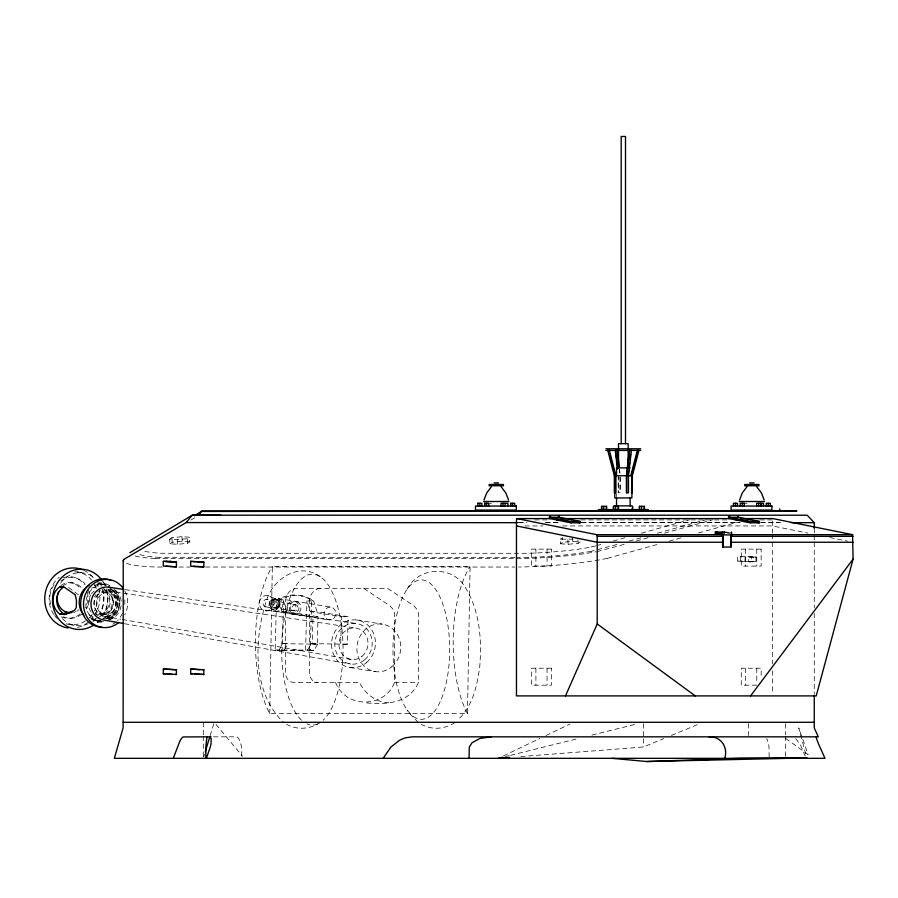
<?xml version="1.0" encoding="UTF-8"?>
<svg xmlns="http://www.w3.org/2000/svg" width="898" height="898" viewBox="0 0 898 898"><rect width="100%" height="100%" fill="white"/><g stroke="black" fill="none" stroke-linecap="round" stroke-linejoin="round"><path stroke-width="0.67" stroke-dasharray="4.49 3.37" d="M748.73 557.029L751.345 557.187L751.278 561.924L748.663 561.766L748.73 557.029L753.332 557.007L753.276 561.744L737.707 561.104L737.763 556.367L746.586 556.468M740.423 561.261L740.48 556.536L737.763 556.367M745.026 561.25L745.093 556.513L740.48 556.536M748.663 561.766L755.981 561.766L756.037 557.029L745.093 556.513M269.726 713.629L272.341 566.492L470.081 566.492L467.465 713.629L269.726 713.629A89.935 36.582 -90 0 1 272.341 566.492M278.672 650.635L282.937 643.664L287.977 643.664L283.712 650.635L275.17 650.062L276.517 600.549A35.83 32.665 -80.7 0 1 311.628 600.549L313.593 600.863L317.039 611.65L348.121 616.724L347.38 644.225L340.712 644.225L341.453 616.724L310.371 611.65L306.925 600.863L313.593 600.863A35.83 32.665 -80.7 0 0 278.47 600.863L276.517 600.549M283.712 650.635L282.174 650.388L283.51 600.863L278.47 600.863L281.916 611.65L312.998 616.724L318.038 616.724L317.297 644.225L312.257 644.225L312.998 616.724M307.127 650.635L311.393 643.664L318.049 643.664L313.795 650.635L305.589 650.388L306.925 600.863M313.795 650.635L310.293 650.062L311.628 600.549M203.689 756.992L204.497 754.32M210.166 735.642L214.218 722.295M107.85 589.402C114.36 596.564 114.259 609.652 104.931 614.546L100.138 614.086L102.361 609.147L103.798 602.681L104.011 595.935L102.978 589.851M100.138 614.086L104.247 614.086C107.625 606.846 108.49 598.371 106.806 590.558M407.153 589.234C418.21 566.806 451.638 565.055 464.693 586.495C479.824 610.124 481.945 639.443 479.734 666.72C477.085 685.758 472.752 706.849 457.542 719.994M363.813 588.437L390.125 605.903L393.403 609.764A11.45 10.462 -90 0 1 394.592 615.13L394.604 682.334C384.748 708.623 345.382 708.623 335.526 682.334M388.957 702.73C376.06 702.663 364.914 693.57 359.425 682.334L293.175 682.334C288.505 682.267 285.508 677.373 285.62 673.073L285.62 601.649C285.463 595.509 289.74 588.527 296.396 588.437L387.712 588.437L414.023 605.903L417.301 609.764A11.45 10.462 90 0 1 418.49 615.13L418.502 682.334C409.443 703.74 385.085 705.02 365.059 702.73M100.699 614.546C110.746 610.348 111.958 596.508 104.134 589.649M101.755 619.519L96.311 623.178A30.184 27.512 -80.7 0 0 99.083 620.563M102.843 618.789L106.121 616.6M169.61 539.193L171.933 537.689L181.935 536.69L189.613 537.195L189.882 541.797L187.559 543.301L177.557 544.3L169.879 543.795L169.61 539.193L177.276 539.687L187.278 538.688L189.613 537.195M169.879 543.795L172.214 542.302L182.215 541.303L189.882 541.797M560.184 539.193L562.518 537.689L562.788 542.302L560.464 543.795L560.184 539.193L572.857 539.182M560.464 543.795L568.131 544.3L578.132 543.301L580.467 541.797L572.789 541.303L562.788 542.302M108.422 619.497C118.166 613.884 120.736 599.628 114.495 590.491M320.294 722.497C310.214 729.142 297.474 730.377 286.709 724.372M455.028 722.497C444.937 729.142 432.196 730.377 421.443 724.372M92.977 620.844L96.569 618.688M97.77 617.981L101.362 615.826A15.008 13.683 -80.7 0 0 110.162 601.963A15.008 13.683 -80.7 0 0 102.024 588.156M190.859 520.088L195.596 517.282M503.43 755.925L539.799 738.504M546.063 735.507L569.882 724.091M273.553 599.37L275.057 598.73M520.739 756.576L643.484 746.99L663.802 738.583M671.423 735.428L699.362 723.867M595.621 545.917L589.11 547.421M596.968 545.546L601.009 544.424M613.121 541.045L625.244 537.678M641.397 533.176L689.866 519.695M616.948 544.469L591.221 551.305M629.094 541.09L641.251 537.711M657.448 533.21L706.041 519.684M624.144 544.379L597.552 551.484M636.255 541.011L648.367 537.644M664.52 533.154L712.967 519.673M607.295 558.376L656.921 544.57M668.999 541.213L681.066 537.857M698.498 532.997L736.057 522.557L740.221 522.569M505.192 756.644L509.267 755.633M510.614 755.297L578.413 738.459M591.962 735.092L636.704 723.979M266.751 610.876L274.305 609.91M756.037 557.029L751.345 557.187M101.755 622.146L96.861 622.179L93.459 621.18M320.294 588.437C313.638 588.527 309.361 595.509 309.518 601.649L309.518 673.073C309.406 677.373 312.403 682.267 317.073 682.334M528.17 557.389L516.384 557.535M737.707 561.104L755.981 561.766M97.803 582.925C102.159 582.533 106.783 583.363 110.23 586.214M489.432 503.262L491.487 503.262M745.014 503.262L747.069 503.262M534.658 519.908L547.241 519.908M580.793 519.908L727.616 519.908M759.775 519.908L772.359 519.908M518.629 522.557L527.047 522.557M545.288 522.557L560.711 522.557M581.758 522.557L736.057 522.557M518.561 522.681L526.329 522.681M545.962 522.681L559.982 522.681M581.017 522.681L739.481 522.681M760.516 522.681L783 522.681M524.87 525.936L543.043 525.936M562.619 525.936L772.359 525.936L807.942 533.12M514.981 557.535L159.889 557.377M162.1 567.042L156.51 567.042A76.925 10.215 -3.4 0 1 124.452 562.271M178.893 567.042L190.084 567.042M205.485 567.042L514.689 567.042M281.916 611.65L286.956 611.65L318.038 616.724M310.371 611.65L317.039 611.65M341.453 616.724L348.121 616.724M275.17 650.062L310.293 650.062M282.174 650.388L305.589 650.388M394.604 682.334L418.502 682.334M756.778 685.185L741.277 685.185L741.277 668.202L761.145 668.202L761.145 677.35M213.522 736.831L236.241 736.831A13.313 4.928 -90 0 1 240.148 742.04L240.619 743.488A13.043 7.801 90 0 1 241.719 750.133L241.708 756.958M761.021 522.625L779.06 522.681M311.393 643.664L347.38 644.225M282.937 643.664L317.297 644.225M155.141 558.444L526.509 558.466A77.486 10.293 -3.4 0 0 596.238 551.731M265.696 606.891L294.454 610.966M125.136 589.616L356.416 623.493M107.985 590.862L355.754 628.039M300.347 595.599L302.312 595.924M278.133 598.495A6.499 5.927 -80.7 0 1 281.209 609.102A6.499 5.927 -80.7 0 1 271.162 606.981A6.499 5.927 -80.7 0 1 278.133 598.495L331.182 607.16A6.499 5.927 -80.7 0 1 334.258 617.768A6.499 5.927 -80.7 0 1 324.223 615.646A6.499 5.927 -80.7 0 1 331.182 607.16M275.192 599.011A5.523 5.029 -80.7 0 1 277.808 608.025A5.523 5.029 -80.7 0 1 269.277 606.217A5.523 5.029 -80.7 0 1 275.192 599.011L276.157 599.168A5.523 5.029 -80.7 0 1 278.773 608.182A5.523 5.029 -80.7 0 1 270.242 606.375A5.523 5.029 -80.7 0 1 276.157 599.168M295.723 604.713A3.188 2.907 -80.7 0 0 292.299 608.878A3.188 2.907 -80.7 0 0 297.238 609.922A3.188 2.907 -80.7 0 0 295.723 604.713L267.222 599.437A3.805 3.469 -80.7 0 0 263.136 604.41A3.805 3.469 -80.7 0 0 269.018 605.656A3.805 3.469 -80.7 0 0 267.222 599.437M77.217 571.947L83.278 572.935M356.921 620.002L382.267 624.144M272.992 609.832L273.957 609.989M275.54 611.224L328.589 619.889M101.642 584.082L98.802 583.621A18.532 16.894 -80.7 0 1 103.046 584.856M103.057 584.317L105.414 584.699M71.032 582.656L73.075 582.982M105.268 592.433L107.917 592.871M102.159 613.963L104.808 614.389M96.344 620.765L93.515 620.305A18.532 16.894 -80.7 0 0 97.927 620.294M97.759 621.001L100.116 621.382M350.063 667.506L375.409 671.637M69.629 624.559L75.679 625.547M104.314 616.32L120.86 619.216M122.24 619.463L351.219 659.469M124.463 623.695L350.568 664.015M829.842 537.543L847.622 541.135M269.737 596.216L276.427 599.471M320.294 576.707C299.73 561.519 273.059 578.514 266.56 600.313C253.954 638.781 251.867 692.65 283.712 722.497M104.247 614.086L104.931 614.546M68.618 587.449L78.53 594.88M785.683 738.448L808.133 754.589L798.76 727.885L806.404 756.599M271.645 608.743L272.812 609.764M418.434 722.497L408.77 712.709L407.153 709.97M795.763 738.616L800.533 745.048L805.18 755.981M101.654 585.967L99.128 583.027A26.581 24.224 -80.7 0 1 101.115 586.506M102.495 586.955L107.547 592.848M215.991 724.405L242.494 756.206M102.417 580.916L105.728 585.249M283.51 600.863L286.956 611.65M619.53 469.07L619.99 473.089M619.149 469.07L619.609 473.089M577.93 539.844L578.132 543.301M572.587 537.846L572.789 541.303M567.85 539.687L568.131 544.3M187.278 538.688L187.559 543.301M181.935 536.69L182.215 541.303M177.276 539.687L177.557 544.3M171.933 537.689L172.214 542.302M814.25 528.26L814.25 533.839M814.25 535.242L814.25 540.821M814.25 542.224L814.25 607.823M814.25 613.413L814.25 694.367M785.671 723.676L785.671 734.766M785.671 736.147L785.671 756.935M772.359 521.109L772.359 532.907M772.359 534.299L772.359 663.858M772.359 670.828L772.359 693.11M769.115 756.958L769.115 750.133A13.302 4.928 90 0 0 766.656 738.616M756.778 549.116L756.778 566.088M756.778 668.202L756.778 683.883M748.629 723.608L748.629 735.518M745.632 549.116L745.632 566.088M745.632 668.202L745.632 685.185M643.484 723.665L643.484 737.381M643.484 738.751L643.484 746.99M620.305 477.062L620.305 492.766L618.217 492.766L618.217 477.062M619.923 477.062L619.923 492.766M618.599 475.76L618.599 492.766M616.544 493.799L616.544 496.56M547.05 549.116L547.05 566.088M547.05 668.202L547.05 685.185M535.904 549.116L535.904 566.088M535.904 668.202L535.904 685.185M203.285 722.295L203.285 734.766M203.285 736.147L203.285 756.935M607.149 558.365A84.58 11.236 -3.4 0 1 518.73 567.053M155.085 558.455A69.831 9.283 -3.4 0 1 134.094 555.716M159.844 557.389A62.332 8.284 -3.4 0 1 138.27 553.696M591.153 551.293A69.988 9.294 -3.4 0 1 528.147 557.4M589.054 547.421A67.215 8.935 -3.4 0 1 528.529 553.28L161.416 553.269A59.571 7.914 -3.4 0 1 141.884 550.362M317.69 723.923A75.466 30.7 90 0 1 307.015 723.923M301.548 720.241A75.466 30.7 90 0 1 287.798 604.32A75.466 30.7 90 0 1 336.907 604.32A75.466 30.7 90 0 1 323.157 720.241M291.771 610.382A3.188 2.907 -80.7 0 1 291.356 605.05A3.188 2.907 -80.7 0 1 295.97 606.745A3.188 2.907 -80.7 0 1 292.49 610.651M467.465 713.629A89.935 36.582 -90 0 1 470.081 566.492M115.685 590.435A16.579 15.12 -80.7 0 1 121.219 601.379M121.118 605.701A16.579 15.12 -80.7 0 1 109.04 619.732M109.657 587.719A18.532 16.894 -80.7 0 1 107.075 618.408M100.767 620.754A18.532 16.894 -80.7 0 1 92.112 619.541M97.22 584.104A18.532 16.894 -80.7 0 1 105.885 585.316M109.859 590.66A18.532 16.894 -80.7 0 1 103.248 618.52M63.219 577.807A20.89 19.038 -80.7 0 1 84.333 584.766M87.443 592.051A20.89 19.038 -80.7 0 1 85.164 607.867M80.113 613.996A20.89 19.038 -80.7 0 1 61.131 616.791M50.658 604.287A20.89 19.038 -80.7 0 1 54.048 584.879M60.817 585.653A15.008 13.683 -80.7 0 1 79.989 588.347M62.86 585.99A15.008 13.683 -80.7 0 1 82.021 588.684M78.99 609.697A15.008 13.683 -80.7 0 1 76.936 611.111M75.847 611.661A15.008 13.683 -80.7 0 1 73.546 612.458M60.929 580.894A20.486 18.678 -80.7 0 1 85.321 584.317M88.408 589.952A20.486 18.678 -80.7 0 1 86.219 609.147M81.931 614.019A20.486 18.678 -80.7 0 1 63.309 616.758M93.134 616.645A15.008 13.683 -80.7 0 1 87.813 613.929M91.529 588.19A15.008 13.683 -80.7 0 1 97.411 587.045M109.623 589.223A14.772 13.47 -80.7 0 1 119.591 606.139A14.772 13.47 -80.7 0 1 104.247 618.251L103.495 618.127A14.772 13.47 -80.7 0 0 118.547 607.273A14.772 13.47 -80.7 0 0 111.094 589.863M97.871 615.355A14.772 13.47 -80.7 0 1 95.435 612.638M94.548 596.867A14.772 13.47 -80.7 0 1 95.873 594.701M98.421 591.962A14.772 13.47 -80.7 0 1 100.441 590.57M114.259 589.088A18.532 16.894 -80.7 0 1 109.859 619.609M103.438 621.495A18.532 16.894 -80.7 0 1 86.129 600.1A18.532 16.894 -80.7 0 1 109.657 585.934M112.688 589.537A18.532 16.894 -80.7 0 1 108.49 618.643M101.081 621.102A18.532 16.894 -80.7 0 1 89.744 617.364M94.335 585.597A18.532 16.894 -80.7 0 1 107.289 585.552M107.749 589.088A15.008 13.683 -80.7 0 1 115.719 604.848A15.008 13.683 -80.7 0 1 103.607 617.79M91.068 612.099A15.008 13.683 -80.7 0 1 90.799 594.936M91.506 593.87A15.008 13.683 -80.7 0 1 94.11 591.097M97.107 615.231A14.772 13.47 -80.7 0 1 95.413 613.502M83.559 570.208A30.184 27.512 -80.7 0 1 93.931 578.638M97.141 584.082A30.184 27.512 -80.7 0 1 98.095 586.45M98.859 588.908A30.184 27.512 -80.7 0 1 95.21 614.176M93.01 617.353A30.184 27.512 -80.7 0 1 91.338 619.294M88.554 621.91A30.184 27.512 -80.7 0 1 77.598 627.455M124.743 599.808A24.179 22.035 -80.7 0 1 124.586 606.105M122.454 613.345A24.179 22.035 -80.7 0 1 117.548 620.484M115.752 622.134A24.179 22.035 -80.7 0 1 112.8 624.2M103.09 581.971A30.184 27.512 -80.7 0 1 101.541 617.6M124.732 590.828A24.179 22.035 -80.7 0 1 124.743 614.939M74.691 571.734A26.581 24.224 -80.7 0 1 91.473 579.928M94.458 584.317A26.581 24.224 -80.7 0 1 97.186 591.973M97.579 594.701A26.581 24.224 -80.7 0 1 94.458 610.82M92.303 614.322A26.581 24.224 -80.7 0 1 87.701 619.238M85.579 620.81A26.581 24.224 -80.7 0 1 64.712 623.279M57.18 618.475A26.581 24.224 -80.7 0 1 54.542 615.534M53.779 614.468A26.581 24.224 -80.7 0 1 59.145 577.268M60.593 583.172A26.581 24.224 -80.7 0 1 94.761 578.144M102.148 589.009A26.581 24.224 -80.7 0 1 98.353 615.31M95.727 618.419A26.581 24.224 -80.7 0 1 93.751 620.226M88.184 623.706A26.581 24.224 -80.7 0 1 60.593 616.522M551.417 549.116L531.549 549.116L531.549 566.088L551.417 566.088L551.417 549.116M761.145 549.116L741.277 549.116L741.277 566.088L761.145 566.088L761.145 549.116M551.417 668.202L531.549 668.202L531.549 685.185L551.417 685.185L551.417 668.202M441.378 698.891A69.707 28.354 -90 0 0 428.672 582.274A69.707 28.354 -90 0 0 393.941 667.652A69.707 28.354 -90 0 0 441.378 698.891M391.73 666.832A23.999 21.878 -80.7 0 0 387.756 625.738A23.999 21.878 -80.7 0 0 357.022 651.095A23.999 21.878 -80.7 0 0 391.73 666.832M366.384 662.702A23.999 21.878 -80.7 0 0 362.41 621.596A23.999 21.878 -80.7 0 0 331.676 646.953A23.999 21.878 -80.7 0 0 366.384 662.702M364.487 659.918A20.474 18.667 -80.7 0 0 361.097 624.851A20.474 18.667 -80.7 0 0 334.887 646.493A20.474 18.667 -80.7 0 0 364.487 659.918M299.461 612.088A6.499 5.927 -80.7 0 0 296.385 601.469A6.499 5.927 -80.7 0 0 289.414 609.966A6.499 5.927 -80.7 0 0 299.461 612.088M297.496 611.763A6.499 5.927 -80.7 0 0 294.421 601.155A6.499 5.927 -80.7 0 0 287.461 609.641A6.499 5.927 -80.7 0 0 297.496 611.763M271.667 608.227A7.745 7.061 -80.7 0 0 268.008 595.576A7.745 7.061 -80.7 0 0 259.702 605.69A7.745 7.061 -80.7 0 0 271.667 608.227M278.986 606.947A3.188 2.907 -80.7 0 0 277.471 601.739A3.188 2.907 -80.7 0 0 274.047 605.903A3.188 2.907 -80.7 0 0 278.986 606.947M362.017 656.292A15.883 14.469 -80.7 0 0 359.391 629.094A15.883 14.469 -80.7 0 0 339.062 645.875A15.883 14.469 -80.7 0 0 362.017 656.292M113.058 613.749A12.864 11.719 -80.7 0 0 110.925 591.726A12.864 11.719 -80.7 0 0 94.458 605.308A12.864 11.719 -80.7 0 0 113.058 613.749M109.556 611.785A10.877 9.912 -80.7 0 0 107.76 593.163A10.877 9.912 -80.7 0 0 93.83 604.646A10.877 9.912 -80.7 0 0 109.556 611.785M112.205 612.212A10.877 9.912 -80.7 0 0 110.398 593.589A10.877 9.912 -80.7 0 0 96.479 605.084A10.877 9.912 -80.7 0 0 112.205 612.212M276.528 606.543A3.188 2.907 -80.7 0 0 275.012 601.334A3.188 2.907 -80.7 0 0 271.589 605.499A3.188 2.907 -80.7 0 0 276.528 606.543M277.662 606.734A3.188 2.907 -80.7 0 0 276.146 601.514A3.188 2.907 -80.7 0 0 272.723 605.69A3.188 2.907 -80.7 0 0 277.662 606.734"/><path stroke-width="1.35" d="M744.97 511.456L744.97 510.401M123.228 560.532L123.127 727.885L114.349 758.327L824.993 758.327L818.617 744.139A16.007 0.831 66.4 0 1 816.776 739.279L816.17 736.831M166.197 561.284L163.335 561.385L163.268 566.11L176.401 566.851L176.457 562.114L166.085 561.43L171.316 561.463L170.036 561.295M172.562 674.465L163.268 673.758L163.335 669.021L176.457 669.762L176.401 674.488L167.331 673.971M190.735 561.385L190.668 566.11L195.147 566.683L203.801 566.851L203.857 562.114L190.735 561.385L203.857 562.114M190.668 673.758L190.735 669.021L203.857 669.762L203.801 674.488L190.668 673.758L192.576 673.691M722.811 534.916L715.336 533.412L715.369 532.02L724.316 532.02L729.58 533.075M722.856 534.927L722.452 532.087L721.947 533.345L715.369 532.02M724.282 533.412L724.316 532.02M731.174 534.916L731.174 547.039L722.598 547.039L722.598 534.916L731.803 534.927L731.522 532.155L730.916 532.997M571.094 522.827L571.139 521.435L550.272 517.27L549.845 515.822L549.419 516.417L549.295 518.483L571.094 522.827L580.041 522.827L580.086 521.435L559.218 517.27L550.272 517.27M750.313 522.827L750.358 521.435L729.502 517.27L729.064 515.822L728.637 516.417L728.514 518.483L750.313 522.827L759.259 522.827L759.304 521.435L738.437 517.27L729.502 517.27M558.275 517.091L558.792 515.822L559.218 517.27M629.7 450.358L626.759 475.76L626.759 492.766M628.084 475.76L628.701 470.406M629.015 467.735L629.633 462.391M629.947 459.72L630.564 454.366M630.744 475.76L637.344 450.358L638.949 450.358L632.349 475.76L632.349 492.766L631.496 492.766M638.096 450.358L631.496 475.76L633.674 467.735M634.37 465.063L636.457 457.048M483.977 500.006L486.738 492.879L491.374 486.806M739.559 500.006L742.332 492.879L746.956 486.806M740.693 518.584L772.852 518.584L852.572 534.68L853.1 559.084L816.215 695.905L516.473 695.905L516.473 519.908L516.967 518.584L550.53 518.584M205.305 751.648L209.762 736.966M129.817 552.73L192.239 515.183L220.751 515.216M173.258 758.327L180.038 740.727A12.392 2.806 -69.8 0 1 183.17 736.944L211.008 736.831M206.349 758.327L209.863 748.393A15.356 4.737 -67.5 0 0 211.064 743.488L211.187 738.616L209.627 736.831M565.471 695.905L597.215 623.964L597.215 536.319L596.687 534.68L516.967 518.584M737.662 516.159L738.437 517.27M199.154 515.183L201.478 510.996L796.997 510.996L201.478 511.456L194.249 515.733M383.165 758.327L390.832 747.125L399.498 740.3A27.715 23.225 -38.5 0 1 405.975 737.741L412.339 736.831L818.303 736.831L814.25 727.885L814.25 695.77M750.582 695.905L853.1 559.084M123.531 559.6L186.178 522.557L192.239 515.183L807.212 515.216L814.25 522.681L814.25 528.26M59.695 586.989C50.524 593.196 51.085 607.766 59.818 614.086L64.779 614.546L74.657 610.281L76.274 607.564L76.487 600.661L75.23 594.779L64.645 587.449L59.695 586.989L63.792 586.989C54.026 592.927 54.699 607.946 63.938 614.086L66.497 614.333M806.09 758.327L806.752 757.912L740.839 758.327L646.886 761.526L611.942 758.327M502.487 757.317L498.412 758.327L509.57 757.452M163.268 673.758L166.13 673.657M646.886 761.526L806.752 757.912M491.352 736.831L480.026 738.425L472 742.747L469.25 747.125L469.07 758.327M605.925 448.787L640.768 448.787M605.925 450.414L640.768 450.414M628.454 467.892L616.544 467.892L616.544 475.805M629.015 467.892L630.149 467.892M614.333 475.76L614.333 492.766L615.949 492.766L615.949 475.76L609.349 450.358L607.744 450.358L614.333 475.76L632.349 475.76M494.068 482.922L498.491 482.922M749.65 482.922L754.073 482.922M489.028 484.505L503.531 484.505M744.61 484.505L759.113 484.505M489.028 485.773L503.531 485.773M744.61 485.773L759.113 485.773M483.674 501.499L508.885 501.499M739.256 501.499L764.467 501.499M477.826 503.262L481.889 503.262L481.867 506.057M484.673 503.262L484.673 506.057L484.651 503.262L488.714 503.262L488.714 506.057M505.843 503.262L507.909 503.262L507.909 506.057M744.296 503.262L740.233 503.262L740.233 506.057M760.718 503.262L756.655 503.262L756.655 506.057M614.737 505.866L631.945 505.866M560.318 518.584L729.513 518.584M556.816 519.976L559.364 519.976M736.034 519.976L738.583 519.976M563.865 521.39L567.704 521.39M571.139 521.435L580.086 521.435M743.084 521.39L748.191 521.39M750.358 521.435L759.304 521.435M517.371 522.681L186.178 522.557M791.363 522.681L814.25 522.681M715.336 533.412L717.895 533.412M596.687 534.68L721.644 534.68M731.993 534.68L852.572 534.68M597.215 536.319L722.598 536.319M730.691 536.319L853.1 536.319M722.598 542.246L597.215 542.246L516.473 525.936M730.691 542.246L853.1 542.246M59.818 614.086L63.938 614.086M123.127 722.295L814.25 722.295M176.457 562.114L163.335 561.385M176.457 669.762L163.335 669.021M200.029 669.74L190.735 669.021M709.05 736.831C720.825 736.147 728.256 747.114 724.798 758.327M203.801 566.851L193.429 566.167M176.401 566.851L166.029 566.167M202.622 669.605L203.857 669.762M203.801 674.488L194.731 673.971M175.166 674.331L176.401 674.488M108.512 587.18L123.756 589.414M123.082 623.448L103.775 620.002A16.579 15.12 -80.7 0 1 91.439 600.066A16.579 15.12 -80.7 0 1 111.083 587.797M755.645 522.108L759.259 522.827M576.426 522.108L580.041 522.827M730.59 534.68L731.803 534.927M597.215 623.964L695.265 695.905M756.767 486.806L761.403 492.879L764.164 500.006M501.185 486.806L505.81 492.879L508.571 500.006M608.934 451.694L610.326 457.048M611.022 459.72L613.11 467.735M608.496 450.358L615.096 475.76L615.096 492.766M619.216 466.399L617.364 450.358L615.287 450.358L617.442 469.07M617.454 454.366L617.914 458.384M615.658 450.358L617.667 467.735M779.801 508.897L779.801 511.456M770.282 506.057L770.316 503.262L766.252 503.262L766.252 506.057M768.25 503.262L768.25 506.057M763.457 506.057L763.491 503.262L761.425 503.262L761.425 506.057M760.685 503.262L760.718 506.057M758.653 503.262L758.653 506.057M744.274 503.262L744.296 506.057M742.242 503.262L742.242 506.057M737.449 506.057L737.483 503.262L733.419 503.262L733.442 506.057M735.417 503.262L735.417 506.057M730.691 534.916L730.691 547.039M723.092 534.916L723.092 547.039M648.266 510.996L648.266 509.593L598.427 509.593L598.427 510.996M644.45 509.593L644.45 506.337L639.342 506.337L639.342 509.593M644.158 506.337L644.158 509.593M641.599 506.337L641.599 509.593M639.634 506.337L639.634 509.593M632.596 509.593L632.596 506.337L632.304 509.593M631.9 475.805L631.9 497.941L614.782 497.941L614.782 492.407M630.149 497.941L630.149 505.866M628.151 461.157L628.151 443.657L618.531 443.657L618.531 467.892M625.502 443.657L625.502 136.474L621.192 136.474L621.192 443.657M618.475 509.593L618.475 506.337L613.368 506.337L613.368 509.593M618.183 506.337L618.183 509.593M616.544 497.941L616.544 505.866M615.635 506.337L615.635 509.593M613.783 510.996L613.66 506.337M606.633 509.593L606.633 506.337L601.525 506.337L601.525 509.593M606.341 506.337L606.341 509.593M603.782 506.337L603.782 509.593M601.817 506.337L601.817 509.593M514.7 506.057L514.722 503.262L510.659 503.262L510.659 506.057M512.668 503.262L512.668 506.057M510.693 503.262L510.693 506.057M505.103 506.057L505.125 503.262L501.062 503.262L501.062 506.057M503.071 503.262L503.071 506.057M486.649 503.262L486.649 506.057M479.835 503.262L479.835 506.057M477.859 503.262L477.826 506.057M205.867 758.327L205.867 750.133A12.774 1.493 -90 0 1 205.99 745.048L206.866 737.853A14.491 1.695 -90 0 1 207.494 736.831M123.587 561.418A76.925 10.215 -3.4 0 1 123.677 559.6M94.312 624.682A30.184 27.512 -80.7 0 1 57.09 616.702A30.184 27.512 -80.7 0 1 63.87 575.506A30.184 27.512 -80.7 0 1 101.687 579.906M68.023 627.949A30.184 27.512 -80.7 0 1 45.719 591.007A30.184 27.512 -80.7 0 1 82.459 569.736M118.592 622.595A24.179 22.035 -80.7 0 1 87.735 618.251A24.179 22.035 -80.7 0 1 92.617 584.418A24.179 22.035 -80.7 0 1 123.475 588.751M101.609 627.152A24.179 22.035 -80.7 0 1 81.157 598.719A24.179 22.035 -80.7 0 1 110.69 580.276M83.873 615.085A18.532 16.894 -80.7 0 1 89.07 585.406M71.166 612.806A15.008 13.683 -80.7 0 1 58.392 592.164M72.671 611.774A15.008 13.683 -80.7 0 1 64.42 611.807M629.318 450.358L626.389 475.76L626.389 492.766L628.465 492.766L628.465 475.76L631.406 450.358L629.318 450.358M516.328 506.057L475.48 506.057L475.48 510.064L516.328 510.064L516.328 506.057M771.91 506.057L731.062 506.057L731.062 510.064L771.91 510.064L771.91 506.057"/></g></svg>
